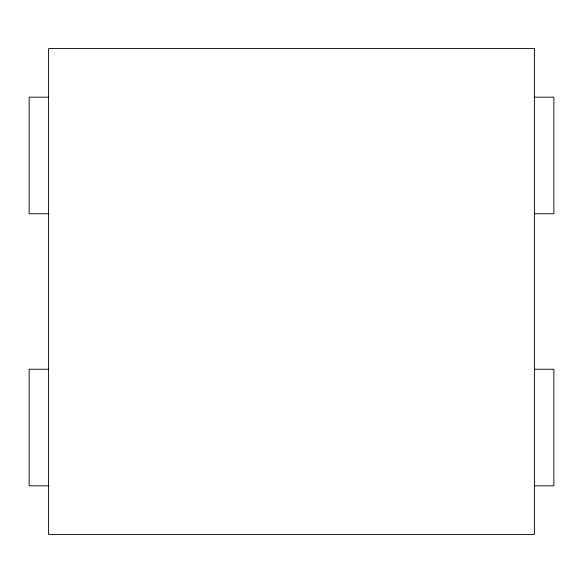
<?xml version="1.0" encoding="UTF-8"?>
<svg xmlns="http://www.w3.org/2000/svg" width="583" height="583" viewBox="0 0 583 583"><rect width="100%" height="100%" fill="white"/><g stroke="black" fill="none" stroke-linecap="round" stroke-linejoin="round"><path stroke-width="0.87" d="M48.586 97.164L29.15 97.164L29.15 213.764L48.586 213.764M534.414 97.164L553.85 97.164L553.85 213.764L534.414 213.764M48.586 369.236L29.15 369.236L29.15 485.836L48.586 485.836M534.414 369.236L553.85 369.236L553.85 485.836L534.414 485.836M534.414 48.586L48.586 48.586L48.586 534.414L534.414 534.414L534.414 48.586"/></g></svg>
